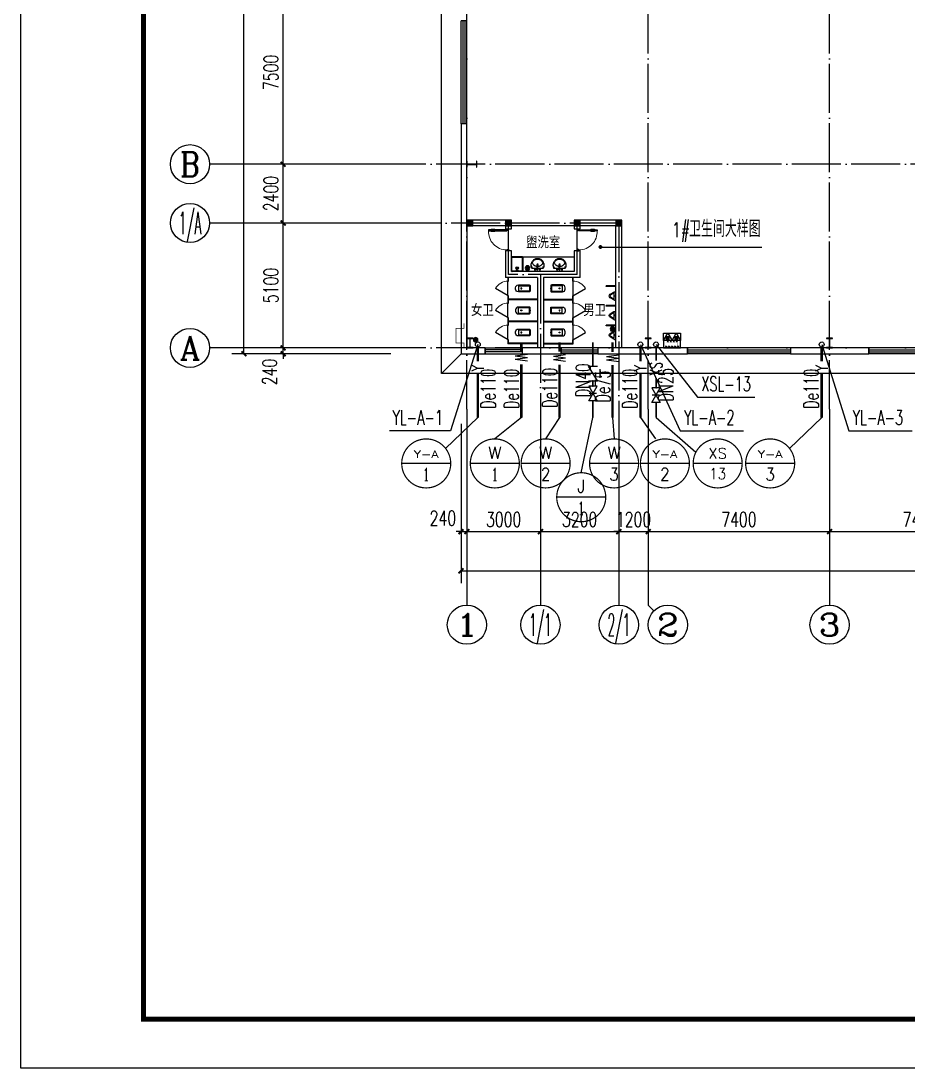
# Model space of a CAD drawing. Extents: x 12811826 to 27008858, y -1172757 to 50528.
# Drawn here: x 13328185 to 13364389, y -319043 to -276293 of the extents above; entities that cross this region are included whole.
import ezdxf
from ezdxf.enums import TextEntityAlignment as Align

# ---------------------------------------------------------------- set-up
doc = ezdxf.new("R2010")
doc.units = 0
doc.header["$LTSCALE"] = 1000
doc.header["$MEASUREMENT"] = 0
doc.linetypes.add('DOTE', pattern=[2.42, 2, -0.2, 0.02, -0.2])
for name, color, linetype in [('AXIS', 3, 'Continuous'), ('AXIS_TEXT', 7, 'Continuous'), ('COLUMN', 2, 'Continuous'), ('DIM_LEAD', 3, 'Continuous'), ('DIM_消防', 3, 'Continuous'), ('DIM_雨水', 3, 'Continuous'), ('DOTE', 8, 'DOTE'), ('EQUIP_地漏', 7, 'Continuous'), ('EQUIP_消防', 7, 'Continuous'), ('LVTRY', 6, 'Continuous'), ('PIPE-污水', 2, 'Continuous'), ('PIPE-消防', 1, 'Continuous'), ('PIPE-给水', 3, 'Continuous'), ('PIPE-雨水', 4, 'Continuous'), ('PUB_HATCH', 8, 'Continuous'), ('PUB_TEXT', 7, 'Continuous'), ('TEXT_污水', 7, 'Continuous'), ('TEXT_消防', 7, 'Continuous'), ('TEXT_给水', 7, 'Continuous'), ('TEXT_雨水', 7, 'Continuous'), ('TK', 4, 'Continuous'), ('TWT_TEXT', 7, 'Continuous'), ('VALVE_消防', 7, 'Continuous'), ('VALVE_给水', 7, 'Continuous'), ('VPIPE-消防', 1, 'Continuous'), ('VPIPE-雨水', 4, 'Continuous'), ('WALL', 9, 'Continuous'), ('WALL-PARAPET', 6, 'Continuous'), ('WINDOW', 4, 'Continuous')]:
    doc.layers.add(name, color=color, linetype=linetype)
doc.styles.add('_TCH_AXIS', font='COMPLEX', dxfattribs={"bigfont": 'GBCBIG'})
doc.styles.add('_TCH_DIM', font='SIMPLEX', dxfattribs={"bigfont": 'GBCBIG'})
doc.styles.add('_TCH_DIM_T3', font='SIMPLEX', dxfattribs={"width": 0.705882, "bigfont": 'GBCBIG'})
doc.styles.add('_TWT_CIRCLE', font='COMPLEX', dxfattribs={"width": 1.1, "height": 3, "bigfont": 'HZTXT'})
doc.styles.add('_TWT_PIPEDN', font='SIMPLEX', dxfattribs={"width": 0.8, "height": 3, "bigfont": 'HZTXT'})
doc.styles.add('_TWT_PIPETEXT', font='COMPLEX', dxfattribs={"width": 0.8, "height": 2.5, "bigfont": 'HZTXT'})
doc.styles.add('_TWT_SERIAL', font='COMPLEX', dxfattribs={"width": 0.8, "height": 3, "bigfont": 'HZTXT'})
doc.styles.add('COMPLEX', font='COMPLEX')
doc.styles.add('YAYA', font='', dxfattribs={"width": 0.8, "height": 1})
doc.styles.get('YAYA').set_extended_font_data('SimSun')
doc.dimstyles.new('_TCH_ARCH&&200', dxfattribs={"dimtxt": 595, "dimasz": 200, "dimexe": 500, "dimexo": 600, "dimgap": 200, "dimtad": 1, "dimdec": 0, "dimzin": 0, "dimdsep": 46, "dimtxsty": '_TCH_DIM_T3', "dimblk": 'ARCHTICK', "dimcen": 0.09, "dimclrt": 7, "dimazin": 2, "dimtfac": 1, "dimtdec": 0, "dimtix": 1, "dimtmove": 2, "dimatfit": 3, "dimfxl": 0, "dimtolj": 1, "dimtzin": 0, "dimarcsym": 0})

# ---------------------------------------------------------------- blocks, each defined once
blk = doc.blocks.new('A$C797E1D2B')
at = {"layer": 'COLUMN'}
h = blk.add_hatch(color=256, dxfattribs=at)
h.paths.add_polyline_path([(125, 400), (250, 400), (250, 388), (130, 388), (130, 200), (125, 200)])
h.paths.add_polyline_path([(0, 400), (125, 400), (125, 200), (120, 200), (120, 388), (0, 388)])
h.paths.add_polyline_path([(0, 12), (120, 12), (120, 200), (125, 200), (125, 0), (0, 0)])
h.paths.add_polyline_path([(125, 200), (130, 200), (130, 12), (250, 12), (250, 0), (125, 0)])
blk.add_lwpolyline([(250, 0), (250, 12), (130, 12), (130, 388), (250, 388), (250, 400), (0, 400), (0, 388), (120, 388), (120, 12), (0, 12), (0, 0)], close=True, dxfattribs=at)
blk = doc.blocks.new('_AXISO')
blk.add_circle((0, 0), 0.5)
at = {"layer": 'AXIS_TEXT', "style": 'COMPLEX', "width": 1.041667}
blk.add_attdef('A', text='', height=0.56, dxfattribs=at).set_placement((-0.25, -0.28), (0.25, -0.28), align=Align.FIT)
blk = doc.blocks.new('消防软管卷盘')
blk.add_lwpolyline([(4963954, 151899), (4963954, 150312), (4964641, 150312), (4964641, 151899)], close=True)
for points, const_width in [([(4964134, 151704), (4964482, 151704)], 1), ([(4964134, 151566), (4964482, 151566)], 1), ([(4964134, 151428), (4964482, 151428)], 1), ([(4964134, 151290), (4964482, 151290)], 1), ([(4964134, 151152), (4964482, 151152)], 1), ([(4964134, 151014), (4964482, 151014)], 0.1), ([(4964134, 150876), (4964482, 150876)], 1), ([(4964134, 150738), (4964482, 150738)], 1), ([(4964150, 150600), (4964499, 150600)], 1), ([(4964150, 150462), (4964499, 150462)], 1)]:
    blk.add_lwpolyline(points, dxfattribs=dict(const_width=const_width))
for centre, start, end in [((4964134, 151636), 90, 270), ((4964134, 151360), 90, 270), ((4964482, 151498), 270, 90), ((4964482, 151222), 270, 90), ((4964134, 151084), 90, 270), ((4964134, 150808), 90, 270), ((4964150, 150532), 90, 270), ((4964482, 150946), 270, 90), ((4964499, 150670), 270, 90)]:
    blk.add_arc(centre, 69, start, end)
blk = doc.blocks.new('$TwtSys$00000546')
h = blk.add_hatch()
h.set_pattern_fill('ANSI31', color=256, scale=200, style=0)
h.set_pattern_definition([(45, (-38543.802, -6670.83), (-17.67767, 17.67767), [])])
h.paths.add_polyline_path([(-65, 174), (65, 174), (65, 44), (-65, 44)])
for points in [[(0, 344), (-198, 0), (198, 0)], [(-65, 174), (65, 174), (65, 44), (-65, 44)]]:
    blk.add_lwpolyline(points, close=True)
blk = doc.blocks.new('92623')
blk.add_lwpolyline([(8910066, 83014), (8909273, 83014), (8909273, 82670), (8910066, 82670)], close=True)
at = {"xscale": -0.5, "yscale": 0.5, "zscale": 0.5, "rotation": 89.99999999998747}
blk.add_blockref('消防软管卷盘', (8985223, 2565334), dxfattribs=at)
at = {"layer": 'EQUIP_消防', "color": 8, "rotation": 180}
for p in [(8909471, 83014), (8909868, 83014)]:
    blk.add_blockref('$TwtSys$00000546', p, dxfattribs=at)
blk = doc.blocks.new('GeYuanFrame_14875563', base_point=(20.09, 4.53))
at = {"layer": 'TK'}
blk.add_lwpolyline([(20.09, 4.53), (20.09, 598.53), (1071.09, 598.53), (1071.09, 4.53)], close=True, dxfattribs=at)
at = {"layer": 'TK', "const_width": 1}
blk.add_lwpolyline([(45.09, 588.53), (1061.09, 588.53), (1061.09, 14.53), (45.09, 14.53)], close=True, dxfattribs=at)
blk = doc.blocks.new('$TCHSYS$WIN2D')
for p, q in [((-0.5, 0.5), (0.5, 0.5)), ((-0.5, 0.5), (-0.5, -0.5)), ((0.5, 0.5), (0.5, -0.5)), ((0.5, 0.167), (-0.5, 0.167)), ((0.5, -0.167), (-0.5, -0.167)), ((-0.5, -0.5), (0.5, -0.5))]:
    blk.add_line(p, q)
blk = doc.blocks.new('_ArchTick')
at = {"color": 0, "linetype": 'ByBlock', "const_width": 0.4}
blk.add_lwpolyline([(-0.5, -0.5), (0.5, 0.5)], dxfattribs=at)
blk = doc.blocks.new('*D131')
at = {"layer": 'AXIS', "color": 0, "lineweight": -2}
for p, q in [((13346145, -292743), (13346145, -299243)), ((13509425, -292743), (13509425, -299243)), ((13346145, -298743), (13509425, -298743))]:
    blk.add_line(p, q, dxfattribs=at)
at = {"layer": 'Defpoints', "color": 0}
for p in [(13346145, -292143), (13509425, -292143), (13509425, -298743)]:
    blk.add_point(p, dxfattribs=at)
at = {"layer": 'AXIS', "color": 0, "lineweight": -2, "xscale": 200, "yscale": 200, "zscale": 200, "rotation": 180}
blk.add_blockref('_ArchTick', (13346145, -298743), dxfattribs=at)
at = {"layer": 'AXIS', "color": 0, "lineweight": -2, "xscale": 200, "yscale": 200, "zscale": 200}
blk.add_blockref('_ArchTick', (13509425, -298743), dxfattribs=at)
at = {"layer": 'AXIS', "color": 7, "insert": (13427785, -298246), "char_height": 595, "attachment_point": 5, "style": '_TCH_DIM_T3'}
blk.add_mtext('\\A1;163280', dxfattribs=at)
blk = doc.blocks.new('*D132')
at = {"layer": 'AXIS', "color": 0, "lineweight": -2}
for p, q in [((13346145, -292743), (13346145, -297643)), ((13346385, -292743), (13346385, -297643)), ((13346145, -297143), (13345945, -297143)), ((13346145, -297143), (13346385, -297143)), ((13346385, -297143), (13346585, -297143))]:
    blk.add_line(p, q, dxfattribs=at)
at = {"layer": 'Defpoints', "color": 0}
for p in [(13346145, -292143), (13346385, -292143), (13346385, -297143)]:
    blk.add_point(p, dxfattribs=at)
at = {"layer": 'AXIS', "color": 0, "lineweight": -2, "xscale": 200, "yscale": 200, "zscale": 200}
blk.add_blockref('_ArchTick', (13346145, -297143), dxfattribs=at)
at = {"layer": 'AXIS', "color": 0, "lineweight": -2, "xscale": 200, "yscale": 200, "zscale": 200, "rotation": 180}
blk.add_blockref('_ArchTick', (13346385, -297143), dxfattribs=at)
at = {"layer": 'AXIS', "color": 7, "insert": (13345405, -296593), "char_height": 595, "attachment_point": 5, "style": '_TCH_DIM_T3'}
blk.add_mtext('\\A1;240', dxfattribs=at)
blk = doc.blocks.new('*D133')
at = {"layer": 'AXIS', "color": 0, "lineweight": -2}
for p, q in [((13346385, -292743), (13346385, -297643)), ((13349385, -292743), (13349385, -297643)), ((13346385, -297143), (13349385, -297143))]:
    blk.add_line(p, q, dxfattribs=at)
at = {"layer": 'Defpoints', "color": 0}
for p in [(13346385, -292143), (13349385, -292143), (13349385, -297143)]:
    blk.add_point(p, dxfattribs=at)
at = {"layer": 'AXIS', "color": 0, "lineweight": -2, "xscale": 200, "yscale": 200, "zscale": 200, "rotation": 180}
blk.add_blockref('_ArchTick', (13346385, -297143), dxfattribs=at)
at = {"layer": 'AXIS', "color": 0, "lineweight": -2, "xscale": 200, "yscale": 200, "zscale": 200}
blk.add_blockref('_ArchTick', (13349385, -297143), dxfattribs=at)
at = {"layer": 'AXIS', "color": 7, "insert": (13347885, -296646), "char_height": 595, "attachment_point": 5, "style": '_TCH_DIM_T3'}
blk.add_mtext('\\A1;3000', dxfattribs=at)
blk = doc.blocks.new('*D134')
at = {"layer": 'AXIS', "color": 0, "lineweight": -2}
for p, q in [((13349385, -292743), (13349385, -297643)), ((13352585, -292743), (13352585, -297643)), ((13349385, -297143), (13352585, -297143))]:
    blk.add_line(p, q, dxfattribs=at)
at = {"layer": 'Defpoints', "color": 0}
for p in [(13349385, -292143), (13352585, -292143), (13352585, -297143)]:
    blk.add_point(p, dxfattribs=at)
at = {"layer": 'AXIS', "color": 0, "lineweight": -2, "xscale": 200, "yscale": 200, "zscale": 200, "rotation": 180}
blk.add_blockref('_ArchTick', (13349385, -297143), dxfattribs=at)
at = {"layer": 'AXIS', "color": 0, "lineweight": -2, "xscale": 200, "yscale": 200, "zscale": 200}
blk.add_blockref('_ArchTick', (13352585, -297143), dxfattribs=at)
at = {"layer": 'AXIS', "color": 7, "insert": (13350985, -296646), "char_height": 595, "attachment_point": 5, "style": '_TCH_DIM_T3'}
blk.add_mtext('\\A1;3200', dxfattribs=at)
blk = doc.blocks.new('*D135')
at = {"layer": 'AXIS', "color": 0, "lineweight": -2}
for p, q in [((13352585, -292743), (13352585, -297643)), ((13353785, -292743), (13353785, -297643)), ((13352585, -297143), (13352385, -297143)), ((13352585, -297143), (13353785, -297143)), ((13353785, -297143), (13353985, -297143))]:
    blk.add_line(p, q, dxfattribs=at)
at = {"layer": 'Defpoints', "color": 0}
for p in [(13352585, -292143), (13353785, -292143), (13353785, -297143)]:
    blk.add_point(p, dxfattribs=at)
at = {"layer": 'AXIS', "color": 0, "lineweight": -2, "xscale": 200, "yscale": 200, "zscale": 200}
blk.add_blockref('_ArchTick', (13352585, -297143), dxfattribs=at)
at = {"layer": 'AXIS', "color": 0, "lineweight": -2, "xscale": 200, "yscale": 200, "zscale": 200, "rotation": 180}
blk.add_blockref('_ArchTick', (13353785, -297143), dxfattribs=at)
at = {"layer": 'AXIS', "color": 7, "insert": (13353185, -296646), "char_height": 595, "attachment_point": 5, "style": '_TCH_DIM_T3'}
blk.add_mtext('\\A1;1200', dxfattribs=at)
blk = doc.blocks.new('*D136')
at = {"layer": 'AXIS', "color": 0, "lineweight": -2}
for p, q in [((13353785, -292743), (13353785, -297643)), ((13361185, -292743), (13361185, -297643)), ((13353785, -297143), (13361185, -297143))]:
    blk.add_line(p, q, dxfattribs=at)
at = {"layer": 'Defpoints', "color": 0}
for p in [(13353785, -292143), (13361185, -292143), (13361185, -297143)]:
    blk.add_point(p, dxfattribs=at)
at = {"layer": 'AXIS', "color": 0, "lineweight": -2, "xscale": 200, "yscale": 200, "zscale": 200, "rotation": 180}
blk.add_blockref('_ArchTick', (13353785, -297143), dxfattribs=at)
at = {"layer": 'AXIS', "color": 0, "lineweight": -2, "xscale": 200, "yscale": 200, "zscale": 200}
blk.add_blockref('_ArchTick', (13361185, -297143), dxfattribs=at)
at = {"layer": 'AXIS', "color": 7, "insert": (13357485, -296646), "char_height": 595, "attachment_point": 5, "style": '_TCH_DIM_T3'}
blk.add_mtext('\\A1;7400', dxfattribs=at)
blk = doc.blocks.new('*D137')
at = {"layer": 'AXIS', "color": 0, "lineweight": -2}
for p, q in [((13361185, -292743), (13361185, -297643)), ((13368585, -292743), (13368585, -297643)), ((13361185, -297143), (13368585, -297143))]:
    blk.add_line(p, q, dxfattribs=at)
at = {"layer": 'Defpoints', "color": 0}
for p in [(13361185, -292143), (13368585, -292143), (13368585, -297143)]:
    blk.add_point(p, dxfattribs=at)
at = {"layer": 'AXIS', "color": 0, "lineweight": -2, "xscale": 200, "yscale": 200, "zscale": 200, "rotation": 180}
blk.add_blockref('_ArchTick', (13361185, -297143), dxfattribs=at)
at = {"layer": 'AXIS', "color": 0, "lineweight": -2, "xscale": 200, "yscale": 200, "zscale": 200}
blk.add_blockref('_ArchTick', (13368585, -297143), dxfattribs=at)
at = {"layer": 'AXIS', "color": 7, "insert": (13364885, -296646), "char_height": 595, "attachment_point": 5, "style": '_TCH_DIM_T3'}
blk.add_mtext('\\A1;7400', dxfattribs=at)
blk = doc.blocks.new('*D160')
at = {"layer": 'AXIS', "color": 0, "lineweight": -2}
for p, q in [((13343285, -229403), (13336785, -229403)), ((13337285, -289883), (13337285, -229403)), ((13343285, -289883), (13336785, -289883))]:
    blk.add_line(p, q, dxfattribs=at)
at = {"layer": 'Defpoints', "color": 0}
for p in [(13337285, -229403), (13343885, -229403), (13343885, -289883)]:
    blk.add_point(p, dxfattribs=at)
at = {"layer": 'AXIS', "color": 0, "lineweight": -2, "xscale": 200, "yscale": 200, "zscale": 200}
for p, rotation in [((13337285, -229403), 90), ((13337285, -289883), 270)]:
    blk.add_blockref('_ArchTick', p, dxfattribs=dict(at, rotation=rotation))
at = {"layer": 'AXIS', "color": 7, "insert": (13336787, -259643), "char_height": 595, "attachment_point": 5, "rotation": 90, "style": '_TCH_DIM_T3'}
blk.add_mtext('\\A1;60480', dxfattribs=at)
blk = doc.blocks.new('*D161')
at = {"layer": 'AXIS', "color": 0, "lineweight": -2}
for p, q in [((13343285, -289643), (13338385, -289643)), ((13338885, -289643), (13338885, -289443)), ((13338885, -289883), (13338885, -289643)), ((13343285, -289883), (13338385, -289883)), ((13338885, -289883), (13338885, -290083))]:
    blk.add_line(p, q, dxfattribs=at)
at = {"layer": 'Defpoints', "color": 0}
for p in [(13338885, -289643), (13343885, -289643), (13343885, -289883)]:
    blk.add_point(p, dxfattribs=at)
at = {"layer": 'AXIS', "color": 0, "lineweight": -2, "xscale": 200, "yscale": 200, "zscale": 200}
for p, rotation in [((13338885, -289643), 270), ((13338885, -289883), 90)]:
    blk.add_blockref('_ArchTick', p, dxfattribs=dict(at, rotation=rotation))
at = {"layer": 'AXIS', "color": 7, "insert": (13338335, -290623), "char_height": 595, "attachment_point": 5, "rotation": 90, "style": '_TCH_DIM_T3'}
blk.add_mtext('\\A1;240', dxfattribs=at)
blk = doc.blocks.new('*D162')
at = {"layer": 'AXIS', "color": 0, "lineweight": -2}
for p, q in [((13343285, -284543), (13338385, -284543)), ((13338885, -289643), (13338885, -284543)), ((13343285, -289643), (13338385, -289643))]:
    blk.add_line(p, q, dxfattribs=at)
at = {"layer": 'Defpoints', "color": 0}
for p in [(13338885, -284543), (13343885, -284543), (13343885, -289643)]:
    blk.add_point(p, dxfattribs=at)
at = {"layer": 'AXIS', "color": 0, "lineweight": -2, "xscale": 200, "yscale": 200, "zscale": 200}
for p, rotation in [((13338885, -284543), 90), ((13338885, -289643), 270)]:
    blk.add_blockref('_ArchTick', p, dxfattribs=dict(at, rotation=rotation))
at = {"layer": 'AXIS', "color": 7, "insert": (13338387, -287093), "char_height": 595, "attachment_point": 5, "rotation": 90, "style": '_TCH_DIM_T3'}
blk.add_mtext('\\A1;5100', dxfattribs=at)
blk = doc.blocks.new('*D163')
at = {"layer": 'AXIS', "color": 0, "lineweight": -2}
for p, q in [((13343285, -282143), (13338385, -282143)), ((13338885, -284543), (13338885, -282143)), ((13343285, -284543), (13338385, -284543))]:
    blk.add_line(p, q, dxfattribs=at)
at = {"layer": 'Defpoints', "color": 0}
for p in [(13338885, -282143), (13343885, -282143), (13343885, -284543)]:
    blk.add_point(p, dxfattribs=at)
at = {"layer": 'AXIS', "color": 0, "lineweight": -2, "xscale": 200, "yscale": 200, "zscale": 200}
for p, rotation in [((13338885, -282143), 90), ((13338885, -284543), 270)]:
    blk.add_blockref('_ArchTick', p, dxfattribs=dict(at, rotation=rotation))
at = {"layer": 'AXIS', "color": 7, "insert": (13338387, -283343), "char_height": 595, "attachment_point": 5, "rotation": 90, "style": '_TCH_DIM_T3'}
blk.add_mtext('\\A1;2400', dxfattribs=at)
blk = doc.blocks.new('*D164')
at = {"layer": 'AXIS', "color": 0, "lineweight": -2}
for p, q in [((13343285, -274643), (13338385, -274643)), ((13338885, -282143), (13338885, -274643)), ((13343285, -282143), (13338385, -282143))]:
    blk.add_line(p, q, dxfattribs=at)
at = {"layer": 'Defpoints', "color": 0}
for p in [(13338885, -274643), (13343885, -274643), (13343885, -282143)]:
    blk.add_point(p, dxfattribs=at)
at = {"layer": 'AXIS', "color": 0, "lineweight": -2, "xscale": 200, "yscale": 200, "zscale": 200}
for p, rotation in [((13338885, -274643), 90), ((13338885, -282143), 270)]:
    blk.add_blockref('_ArchTick', p, dxfattribs=dict(at, rotation=rotation))
at = {"layer": 'AXIS', "color": 7, "insert": (13338387, -278393), "char_height": 595, "attachment_point": 5, "rotation": 90, "style": '_TCH_DIM_T3'}
blk.add_mtext('\\A1;7500', dxfattribs=at)
blk = doc.blocks.new('$lvtry$00000007')
for p, q in [((-170, 0, 0), (170, 0, 0)), ((-170, -61, 0), (-170, 0, 0)), ((-162, -88, 0), (-69, -231, 0)), ((-124, -91, 0), (-43, -216, 0)), ((-116, -76, 0), (116, -76, 0)), ((43, -216, 0), (124, -91, 0)), ((69, -231, 0), (162, -88, 0)), ((170, -61, 0), (170, 0, 0))]:
    blk.add_line(p, q)
blk.add_circle((0, -38, 0), 17.7)
for centre, radius, start, end in [((-120, -61, 0), 50, 180, 213.0863), ((-116, -86, 0), 10, 90, 213.0863), ((0, -191, 0), 80, 210, 330), ((0, -191, 0), 50, 210, 330), ((116, -86, 0), 10, 326.9137, 90), ((120, -61, 0), 50, 326.9137, 0)]:
    blk.add_arc(centre, radius, start, end)
blk = doc.blocks.new('$DorLib2D$00000009')
at = {"lineweight": 13}
for p, q in [((0.378, 0.782), (0.378, 0.624)), ((0.489, 0.782), (0.489, 0.624))]:
    blk.add_line(p, q, dxfattribs=at)
for p, q in [((0.413, 0.782), (0.378, 0.782)), ((0.413, 0.624), (0.378, 0.624)), ((0.413, 0.905), (0.413, 0.081)), ((0.454, 0.905), (0.413, 0.905)), ((0.454, 0.081), (0.454, 0.905)), ((0.489, 0.782), (0.454, 0.782)), ((0.489, 0.624), (0.454, 0.624)), ((-0.494, 0.081), (-0.453, 0.081)), ((-0.494, -0.002), (-0.494, 0.081)), ((-0.453, 0.081), (-0.453, 0.039)), ((-0.453, 0.039), (-0.412, 0.039)), ((-0.412, 0.039), (-0.412, -0.002)), ((0.413, 0.081), (0.454, 0.081)), ((0.454, 0.039), (0.413, 0.039)), ((0.413, 0.039), (0.413, -0.002)), ((0.495, 0.081), (0.454, 0.081)), ((0.454, 0.081), (0.454, 0.039)), ((0.495, -0.002), (0.495, 0.081)), ((-0.494, -0.002), (-0.494, -0.002)), ((-0.412, -0.002), (-0.494, -0.002)), ((0.413, -0.002), (0.495, -0.002)), ((0.495, -0.002), (0.495, -0.002))]:
    blk.add_line(p, q)
blk.add_arc((0.372, 0.082), 0.825, 87.134, 180.0717, dxfattribs=at)
blk = doc.blocks.new('$TCHSYS$APDOOR2D')
blk.add_line((0.5, 0), (0, 0.866))
at = {"lineweight": 13}
blk.add_arc((0.5, 0), 1, 120, 180, dxfattribs=at)
blk = doc.blocks.new('_FZH')
blk.add_lwpolyline([(-0.5, -0.5), (0.5, -0.5), (0.5, 0.5), (-0.5, 0.5)], close=True)
at = {"layer": 'PUB_HATCH'}
blk.add_solid([(-0.5, -0.5), (0.5, -0.5), (-0.5, 0.5), (0.5, 0.5)], dxfattribs=at)
blk = doc.blocks.new('$lvtry$00000200')
at = {"color": 0}
for p, q in [((-110, -40, 0), (-110, -470, 0)), ((100, -30, 0), (-100, -30, 0)), ((110, -470, 0), (110, -40, 0))]:
    blk.add_line(p, q, dxfattribs=at)
at = {"color": 0, "elevation": 0}
blk.add_lwpolyline([(100, 0), (-100, 0, 0.414214), (-140, -40), (-140, -480, 0.414214), (-30, -590), (30, -590, 0.414214), (140, -480), (140, -40, 0.414214)], format="xyb", close=True, dxfattribs=at)
blk.add_lwpolyline([(140, -470), (-140, -470)], dxfattribs=at)
at = {"color": 0}
blk.add_circle((0, -359, 0), 20, dxfattribs=at)
for centre, start, end in [((-100, -40, 0), 90, 180), ((100, -40, 0), 0, 90)]:
    blk.add_arc(centre, 10, start, end, dxfattribs=at)
for p in [(0, 0), (0, -359, 0)]:
    blk.add_point(p, dxfattribs=at)
blk = doc.blocks.new('$VALVE$00000296')
for points in [[(-125, 72), (-125, -72), (125, 72), (125, -72), (-125, 72)], [(0, 60), (0, -64)]]:
    blk.add_lwpolyline(points)
for p in [(-125, 0), (125, 0)]:
    blk.add_point(p)
blk = doc.blocks.new('$TwtSys$00000141')
for p, q in [((-94, 8), (-10, 92)), ((-94, 8), (-10, 92)), ((-87, -35), (35, 87)), ((-87, -35), (35, 87)), ((-66, -66), (66, 66)), ((-66, -66), (66, 66)), ((-32, -87), (88, 33)), ((-32, -87), (88, 33)), ((11, -92), (92, -11)), ((11, -92), (92, -11))]:
    blk.add_line(p, q)
blk.add_circle((0, 0), 94)
blk.add_circle((0, 0), 94)
blk = doc.blocks.new('$VALVE$00000315')
blk.add_line((-75, 125), (75, 125))
blk.add_lwpolyline([(-125, -75), (-125, 75), (125, -75), (125, 75)])
for p in [(-125, 0), (125, 0)]:
    blk.add_point(p)
blk.add_solid([(0, 125), (0, 150), (75, 125)])
blk = doc.blocks.new('$lvtry$00000037')
for p, q in [((-305, -430, 0), (-305, -30, 0)), ((-285, -420, 0), (-285, -40, 0)), ((-275, 0, 0), (275, 0, 0)), ((-265, -20, 0), (265, -20, 0)), ((285, -180, 0), (245, -198, 0)), ((245, -198, 0), (245, -263, 0)), ((245, -263, 0), (285, -280, 0)), ((285, -40, 0), (285, -420, 0)), ((305, -30, 0), (305, -430, 0)), ((275, -460, 0), (-275, -460, 0)), ((265, -440, 0), (-265, -440, 0))]:
    blk.add_line(p, q)
for radius in [50, 32.5]:
    blk.add_circle((165, -230, 0), radius)
for centre, radius, start, end in [((-275, -30, 0), 30, 90, 180), ((-265, -40, 0), 20, 90, 180), ((-265, -420, 0), 20, 180, 270), ((265, -40, 0), 20, 0, 90), ((265, -420, 0), 20, 270, 0), ((275, -30, 0), 30, 0, 90), ((-275, -430, 0), 30, 180, 270), ((275, -430, 0), 30, 270, 0)]:
    blk.add_arc(centre, radius, start, end)
blk = doc.blocks.new('$lvtry$00000192')
for p, q in [((-249, -114, 0), (-277, -200, 0)), ((-257, -192, 0), (-247, -166, 0)), ((-30, -114, 0), (-249, -114, 0)), ((-237, -138, 0), (-247, -166, 0)), ((-235, -138, 0), (-27, -138, 0)), ((-144, -84, 0), (-75, -83, 0)), ((-109, -118, 0), (-110, -49, 0)), ((-43, -272, 0), (43, -271, 0)), ((-24, -72, 0), (-30, -109, 0)), ((-30, -109, 0), (-17, -212, 0)), ((-24, -72, 0), (0, -73, 0)), ((-24, -72, 0), (-17, -212, 0)), ((-23, -91, 0), (0, -91, 0)), ((-18, -202, 0), (-1, -202, 0)), ((-17, -212, 0), (-1, -212, 0)), ((15, -203, 0), (-1, -202, 0)), ((14, -212, 0), (-1, -212, 0)), ((24, -73, 0), (0, -73, 0)), ((23, -92, 0), (0, -91, 0)), ((1, -314, 0), (0, -229, 0)), ((24, -73, 0), (14, -212, 0)), ((30, -110, 0), (14, -212, 0)), ((24, -73, 0), (30, -110, 0)), ((26, -138, 0), (243, -138, 0)), ((256, -114, 0), (29, -114, 0)), ((75, -83, 0), (144, -82, 0)), ((110, -117, 0), (109, -48, 0)), ((243, -138, 0), (263, -192, 0)), ((243, -138, 0), (272, -216, 0)), ((283, -200, 0), (256, -114, 0))]:
    blk.add_line(p, q)
for points in [[(-277, -200, 0.044851), (-282, -257, 0.06689), (-277, -296, 0.023023), (-257, -356, 0.044853), (-243, -386, 0.043799), (-215, -425, 0.044001), (-180, -459, 0.042834), (-139, -487, 0.043018), (-95, -507, 0.042273), (-47, -520, 0.042347), (2, -524, 0.04234), (52, -520, 0.042268), (100, -508, 0.043003), (144, -488, 0.042821), (185, -460, 0.043985), (220, -426, 0.043782), (249, -387, 0.044843), (273, -338, 0.059205), (283, -297, 0.030672), (287, -241, 0.04375), (283, -201, 0.001982), (283, -201, 0.000717), (283, -200)], [(-21, -200, 0.021783), (-40, -200, 0.043137), (-49, -201, 0.041783), (-92, -214, 0.044848), (-129, -233, 0.04131), (-155, -252, 0.026055), (-194, -290, 0.052783), (-228, -336, 0.159914), (-231, -349, 0.063485), (-229, -357, 0.0374), (-221, -373, 0.051256), (-198, -406, 0.043963), (-164, -440, 0.042872), (-127, -465, 0.042994), (-86, -483, 0.042296), (-43, -495, 0.042347), (2, -499, 0.042341), (47, -495, 0.042292), (91, -484, 0.04298), (132, -466, 0.042859), (169, -440, 0.043948), (202, -409, 0.046877), (227, -374, 0.041749), (235, -357, 0.059652), (238, -346, 0.177603), (234, -327, 0.063235), (189, -275, 0.024325), (146, -239, 0.043369), (120, -223, 0.042415), (76, -205, 0.050318), (38, -197, 0.034463), (33, -197, 0.015757), (19, -198, 0.015757)]]:
    blk.add_lwpolyline(points, format="xyb")
at = {"elevation": 0}
blk.add_lwpolyline([(-257, -192), (-264, -237), (-264, -241)], dxfattribs=at)
for centre, radius in [((-109, -83, 0), 23.8), ((-109, -83, 0), 14.2), ((0, -271, 0), 28.5), ((0, -271, 0), 19), ((110, -83, 0), 23.8), ((110, -83, 0), 14.2)]:
    blk.add_circle(centre, radius)
for centre, start, end in [((-1, -61, 0), 79.8328, 278.7823), ((1, -61, 0), 259.8328, 98.7823)]:
    blk.add_arc(centre, 6.83, start, end)
blk.add_point((0, -91, 0))

msp = doc.modelspace()

# ---------------------------------------------------------------- linework, layer by layer
at = {"color": 8, "ltscale": 0.5}
msp.add_line((13346144.8, -289883.1), (13345344.8, -290683.1), dxfattribs=at)
msp.add_lwpolyline([(13368584.8, -290683.1), (13345344.8, -290683.1), (13345344.8, -274643.1)], dxfattribs=at)
at = {"color": 8, "const_width": 30}
msp.add_lwpolyline([(13346264.8, -289643.1), (13346264.8, -289443.1), (13345944.8, -289443.1), (13345944.8, -288843.1), (13346264.8, -288843.1), (13346264.8, -288643.1)], dxfattribs=at)
at = {"layer": 'AXIS'}
for p, q in [((13343884.8, -282143.1), (13335884.8, -282143.1)), ((13343884.8, -284543.1), (13335884.8, -284543.1)), ((13343884.8, -289643.1), (13335884.8, -289643.1)), ((13346384.8, -292143.1), (13346384.8, -300143.1)), ((13349384.8, -292143.1), (13349384.8, -300143.1)), ((13352584.8, -292143.1), (13352584.8, -300143.1)), ((13353784.8, -292143.1), (13353784.8, -300143.1)), ((13361184.8, -292143.1), (13361184.8, -300143.1)), ((13354019.2, -300377.4), (13353784.8, -300143.1))]:
    msp.add_line(p, q, dxfattribs=at)
at = {"layer": 'DIM_LEAD'}
for p, q in [((13351834.8, -285522.3), (13352604.8, -285522.3)), ((13352604.8, -285522.3), (13358416.4, -285522.3))]:
    msp.add_line(p, q, dxfattribs=at)
at = {"layer": 'DIM_LEAD', "const_width": 80}
msp.add_lwpolyline([(13351794.8, -285522.3, 1), (13351874.8, -285522.3, 1)], format="xyb", close=True, dxfattribs=at)
at = {"layer": 'DIM_消防'}
for p, q in [((13354104.4, -289499), (13355792.4, -291653.9, 3000)), ((13355792.4, -291653.9, 3000), (13358137.8, -291653.9, 3000)), ((13346829.4, -292484.2), (13345513.7, -293743.4)), ((13348606.2, -292484.2, -400), (13347524.1, -293357.8)), ((13350163.5, -292484.2, -400), (13349597.9, -293357.8)), ((13351050.4, -294737.4), (13351529.2, -292484.2)), ((13352329.6, -292484.2), (13352390.8, -293357.8)), ((13353465.3, -292484.2), (13354083.7, -293357.8)), ((13354104.4, -292484.2), (13355729, -293901.7)), ((13360865.3, -292484.2), (13359549.6, -293743.4)), ((13345724.6, -294357.8), (13343724.6, -294357.8)), ((13348524.1, -294357.8), (13346524.1, -294357.8)), ((13350597.9, -294357.8), (13348597.9, -294357.8)), ((13353390.8, -294357.8), (13351390.8, -294357.8)), ((13355465.7, -294357.8), (13353465.7, -294357.8)), ((13357619, -294357.8), (13355619, -294357.8)), ((13359760.6, -294357.8), (13357760.6, -294357.8)), ((13352050.4, -295737.4), (13350050.4, -295737.4))]:
    msp.add_line(p, q, dxfattribs=at)
at = {"layer": 'DIM_消防', "const_width": 50}
for points in [[(13345724.6, -294357.8, 1), (13343724.6, -294357.8, 1)], [(13348524.1, -294357.8, 1), (13346524.1, -294357.8, 1)], [(13350597.9, -294357.8, 1), (13348597.9, -294357.8, 1)], [(13353390.8, -294357.8, 1), (13351390.8, -294357.8, 1)], [(13355465.7, -294357.8, 1), (13353465.7, -294357.8, 1)], [(13357619, -294357.8, 1), (13355619, -294357.8, 1)], [(13359760.6, -294357.8, 1), (13357760.6, -294357.8, 1)], [(13352050.4, -295737.4, 1), (13350050.4, -295737.4, 1)]]:
    msp.add_lwpolyline(points, format="xyb", close=True, dxfattribs=at)
at = {"layer": 'DIM_雨水'}
for p, q in [((13346829.4, -289499), (13345719.3, -293021.2)), ((13353465.3, -289499), (13355094.6, -293021.2)), ((13360865.3, -289499, 3000), (13361975.4, -293021.2, 3000)), ((13345719.3, -293021.2), (13343231.1, -293021.2)), ((13355094.6, -293021.2), (13357672.6, -293021.2)), ((13361975.4, -293021.2, 3000), (13364553.5, -293021.2, 3000))]:
    msp.add_line(p, q, dxfattribs=at)
at = {"layer": 'DOTE'}
for p, q in [((13346384.8, -292143.1), (13346384.8, -227143.1)), ((13353784.8, -292143.1), (13353784.8, -227143.1)), ((13361184.8, -292143.1), (13361184.8, -227143.1)), ((13511684.8, -282143.1), (13343884.8, -282143.1)), ((13352584.8, -284543.1), (13343884.8, -284543.1)), ((13348084.8, -286643.1), (13348084.8, -284543.1)), ((13350884.8, -286643.1), (13350884.8, -284543.1)), ((13352584.8, -284543.1), (13352584.8, -292143.1)), ((13350884.8, -286643.1), (13348084.8, -286643.1)), ((13349384.8, -286643.1), (13349384.8, -292143.1)), ((13511684.8, -289643.1), (13343884.8, -289643.1))]:
    msp.add_line(p, q, dxfattribs=at)
at = {"layer": 'LVTRY'}
for p, q in [((13348664.8, -285923.1), (13350784.8, -285923.1)), ((13348664.8, -286523.1), (13348664.8, -285923.1)), ((13348052.3, -286763.1), (13348052.3, -286913.1)), ((13348077.3, -286763.1), (13348052.3, -286763.1)), ((13348077.3, -286913.1), (13348077.3, -286763.1)), ((13350692.3, -286763.1), (13350692.3, -286913.1)), ((13350717.3, -286763.1), (13350692.3, -286763.1)), ((13350717.3, -286913.1), (13350717.3, -286763.1)), ((13348052.3, -286913.1), (13348077.3, -286913.1)), ((13348052.3, -287513.1, 400), (13348052.3, -286913.1, 400)), ((13350692.3, -286913.1), (13350717.3, -286913.1)), ((13350717.3, -287513.1, 400), (13350717.3, -286913.1, 400)), ((13352464.8, -287110.6), (13352064.8, -287110.6)), ((13352064.8, -287135.6), (13352064.8, -287110.6)), ((13352464.8, -287135.6), (13352064.8, -287135.6)), ((13352464.8, -287135.6), (13352464.8, -287110.6)), ((13348077.3, -287513.1), (13348052.3, -287513.1)), ((13348052.3, -287513.1), (13348052.3, -287663.1)), ((13348052.3, -287663.1), (13348052.3, -287813.1)), ((13348077.3, -287650.6), (13348077.3, -287513.1)), ((13349264.8, -287650.6), (13348077.3, -287650.6)), ((13349264.8, -287675.6), (13348077.3, -287675.6)), ((13348077.3, -287813.1), (13348077.3, -287675.6)), ((13349264.8, -287675.6), (13349264.8, -287650.6)), ((13349504.8, -287650.6), (13350692.3, -287650.6)), ((13349504.8, -287675.6), (13350692.3, -287675.6)), ((13350717.3, -287513.1), (13350692.3, -287513.1)), ((13350692.3, -287513.1), (13350692.3, -287650.6)), ((13350692.3, -287675.6), (13350692.3, -287813.1)), ((13350717.3, -287663.1), (13350717.3, -287513.1)), ((13350717.3, -287813.1), (13350717.3, -287663.1)), ((13348052.3, -287813.1), (13348077.3, -287813.1)), ((13348052.3, -288413.1, 400), (13348052.3, -287813.1, 400)), ((13350692.3, -287813.1), (13350717.3, -287813.1)), ((13350717.3, -288413.1, 400), (13350717.3, -287813.1, 400)), ((13352464.8, -287910.6), (13352064.8, -287910.6)), ((13352064.8, -287935.6), (13352064.8, -287910.6)), ((13352464.8, -287935.6), (13352064.8, -287935.6)), ((13352464.8, -287935.6), (13352464.8, -287910.6)), ((13348077.3, -288413.1), (13348052.3, -288413.1)), ((13348052.3, -288413.1), (13348052.3, -288563)), ((13348077.3, -288550.5), (13348077.3, -288413.1)), ((13349264.8, -288550.5), (13348077.3, -288550.5)), ((13349264.8, -288575.5), (13349264.8, -288550.5)), ((13349504.8, -288550.5), (13350692.3, -288550.5)), ((13350717.3, -288413.1), (13350692.3, -288413.1)), ((13350692.3, -288413.1), (13350692.3, -288550.5)), ((13350717.3, -288563), (13350717.3, -288413.1)), ((13348052.3, -288563), (13348052.3, -288713)), ((13348052.3, -288713), (13348077.3, -288713)), ((13348052.3, -289313, 400), (13348052.3, -288713, 400)), ((13349264.8, -288575.5), (13348077.3, -288575.5)), ((13348077.3, -288713), (13348077.3, -288575.5)), ((13349504.8, -288575.5), (13350692.3, -288575.5)), ((13350692.3, -288575.5), (13350692.3, -288713)), ((13350692.3, -288713), (13350717.3, -288713)), ((13350717.3, -288713), (13350717.3, -288563)), ((13350717.3, -289313, 400), (13350717.3, -288713, 400)), ((13352464.8, -288710.6), (13352064.8, -288710.6)), ((13352064.8, -288735.6), (13352064.8, -288710.6)), ((13352464.8, -288735.6), (13352064.8, -288735.6)), ((13352464.8, -288735.6), (13352464.8, -288710.6)), ((13348077.3, -289313), (13348052.3, -289313)), ((13348052.3, -289313), (13348052.3, -289475.5)), ((13348077.3, -289450.5), (13348077.3, -289313)), ((13350717.3, -289313), (13350692.3, -289313)), ((13350692.3, -289313), (13350692.3, -289450.5)), ((13350717.3, -289475.5), (13350717.3, -289313)), ((13349264.8, -289475.5), (13348052.3, -289475.5)), ((13349264.8, -289450.5), (13348077.3, -289450.5)), ((13349264.8, -289475.5), (13349264.8, -289450.5)), ((13349504.8, -289450.5), (13350692.3, -289450.5)), ((13349504.8, -289475.5), (13350717.3, -289475.5))]:
    msp.add_line(p, q, dxfattribs=at)
at = {"layer": 'PIPE-污水', "linetype": 'Continuous', "const_width": 100}
for points in [[(13348606.2, -289413.6), (13348606.2, -289781.5)], [(13350163.5, -289413.6), (13350163.5, -289793.1)], [(13352329.6, -289413.6), (13352329.6, -289804.7)], [(13348606.2, -290316.8), (13348606.2, -292484.2)], [(13350163.5, -290328.4), (13350163.5, -292484.2)], [(13352329.6, -290340), (13352329.6, -292484.2)]]:
    msp.add_lwpolyline(points, dxfattribs=at)
at = {"layer": 'PIPE-消防', "linetype": 'Continuous', "const_width": 70}
for points in [[(13354104.4, -289599), (13354104.4, -290158)], [(13354104.4, -290876.1), (13354104.4, -291270.9)], [(13354104.4, -291870.9), (13354104.4, -292484.2)]]:
    msp.add_lwpolyline(points, dxfattribs=at)
at = {"layer": 'PIPE-给水', "linetype": 'Continuous', "const_width": 70}
for points in [[(13351529.2, -290383.1), (13351529.2, -289413.6)], [(13351529.2, -291203.4), (13351529.2, -290983.1)], [(13351529.2, -292484.2), (13351529.2, -291803.4)]]:
    msp.add_lwpolyline(points, dxfattribs=at)
at = {"layer": 'PIPE-雨水', "linetype": 'Continuous', "const_width": 100}
for points in [[(13346829.4, -289599), (13346829.4, -290196.5)], [(13353465.3, -289599), (13353465.3, -290196.5)], [(13360865.3, -289599), (13360865.3, -290196.5)], [(13346829.4, -290686), (13346829.4, -292484.2)], [(13353465.3, -290686), (13353465.3, -292484.2)], [(13360865.3, -290686), (13360865.3, -292484.2)]]:
    msp.add_lwpolyline(points, dxfattribs=at)
at = {"layer": 'VPIPE-消防', "linetype": 'Continuous'}
msp.add_circle((13354104.4, -289499), 100, dxfattribs=at)
at = {"layer": 'VPIPE-雨水', "linetype": 'Continuous'}
for centre in [(13346829.4, -289499), (13353465.3, -289499), (13360865.3, -289499)]:
    msp.add_circle(centre, 100, dxfattribs=at)
at = {"layer": 'WALL'}
for p, q in [((13347964.8, -284423.1), (13346624.8, -284423.1)), ((13347964.8, -284663.1), (13346624.8, -284663.1)), ((13347964.8, -284663.1), (13347964.8, -284783.1)), ((13348204.8, -284783.1), (13348204.8, -284663.1)), ((13350764.8, -284663.1), (13350764.8, -284783.1)), ((13352464.8, -284423.1), (13351004.8, -284423.1)), ((13351004.8, -284783.1), (13351004.8, -284663.1)), ((13352464.8, -284663.1), (13351004.8, -284663.1)), ((13352464.8, -289643.1), (13352464.8, -284663.1)), ((13352704.8, -289643.1), (13352704.8, -284663.1)), ((13347964.8, -284783.1), (13348204.8, -284783.1)), ((13350764.8, -284783.1), (13351004.8, -284783.1)), ((13348204.8, -285683.1), (13347964.8, -285683.1)), ((13347964.8, -285683.1), (13347964.8, -286763.1)), ((13348204.8, -286523.1), (13348204.8, -285683.1)), ((13351004.8, -285683.1), (13350764.8, -285683.1)), ((13350764.8, -285683.1), (13350764.8, -286523.1)), ((13351004.8, -286763.1), (13351004.8, -285683.1)), ((13349264.8, -286763.1), (13347964.8, -286763.1)), ((13349504.8, -286523.1), (13348204.8, -286523.1)), ((13349264.8, -286763.1), (13349264.8, -287663.1)), ((13350764.8, -286523.1), (13349504.8, -286523.1)), ((13351004.8, -286763.1), (13349504.8, -286763.1)), ((13349504.8, -286763.1), (13349504.8, -287663.1)), ((13349264.8, -287663.1), (13349264.8, -288563)), ((13349504.8, -287663.1), (13349504.8, -288563)), ((13349264.8, -288563), (13349264.8, -289463)), ((13349504.8, -288563), (13349504.8, -289463)), ((13349264.8, -289463), (13349264.8, -289643.1)), ((13349504.8, -289463), (13349504.8, -289643.1))]:
    msp.add_line(p, q, dxfattribs=at)
at = {"layer": 'WALL-PARAPET'}
for p, q in [((13346384.8, -280493.1), (13346144.8, -280493.1)), ((13346144.8, -280493.1), (13346144.8, -284543.1)), ((13346384.8, -284423.1), (13346384.8, -280493.1)), ((13346144.8, -284543.1), (13346144.8, -289883.1)), ((13346384.8, -284663.1), (13346384.8, -289643.1)), ((13347134.8, -289643.1), (13346384.8, -289643.1)), ((13347134.8, -289883.1), (13347134.8, -289643.1)), ((13349504.8, -289643.1), (13348634.8, -289643.1)), ((13348634.8, -289643.1), (13348634.8, -289883.1)), ((13350234.8, -289643.1), (13349504.8, -289643.1)), ((13350234.8, -289883.1), (13350234.8, -289643.1)), ((13352584.8, -289643.1), (13351734.8, -289643.1)), ((13351734.8, -289643.1), (13351734.8, -289883.1)), ((13355384.8, -289643.1), (13352584.8, -289643.1)), ((13355384.8, -289883.1), (13355384.8, -289643.1)), ((13362784.8, -289643.1), (13359584.8, -289643.1)), ((13359584.8, -289643.1), (13359584.8, -289883.1)), ((13362784.8, -289883.1), (13362784.8, -289643.1)), ((13346144.8, -289883.1), (13347134.8, -289883.1)), ((13348634.8, -289883.1), (13349504.8, -289883.1)), ((13349504.8, -289883.1), (13350234.8, -289883.1)), ((13351734.8, -289883.1), (13352584.8, -289883.1)), ((13352584.8, -289883.1), (13355384.8, -289883.1)), ((13359584.8, -289883.1), (13362784.8, -289883.1))]:
    msp.add_line(p, q, dxfattribs=at)
at = {"layer": 'WINDOW'}
msp.add_line((13350764.8, -284663.1), (13348204.8, -284663.1), dxfattribs=at)

# ---------------------------------------------------------------- block references
at = {"color": 8, "xscale": 200, "yscale": 200, "zscale": 200}
msp.add_blockref('GeYuanFrame_14875563', (13328184.8, -319043.1), dxfattribs=at)
for p, rotation in [((13346784.8, -282268.1), 89.99999999999999), ((13346634.9, -289243.1), 180), ((13353909.9, -289243.1), 180), ((13361309.9, -289243.1), 180)]:
    msp.add_blockref('A$C797E1D2B', p, dxfattribs=dict(rotation=rotation))
at = {"xscale": -0.882, "yscale": 0.882, "zscale": 0.882, "rotation": 180}
msp.add_blockref('92623', (5496427.6, -216122), dxfattribs=at)
at = {"layer": 'AXIS'}
ref = msp.add_blockref('_AXISO', (13335084.8, -282143.1), dxfattribs=dict(at, xscale=1600, yscale=1600, zscale=1600))
ref.add_attrib('A', 'B', dxfattribs={"layer": 'AXIS_TEXT', "ltscale": 0.5, "height": 994.9, "style": '_TCH_AXIS'}).set_placement((13334682.2, -282640.5), (13335487.5, -282640.5), align=Align.FIT)
ref = msp.add_blockref('_AXISO', (13335084.8, -284543.1), dxfattribs=dict(at, xscale=1600, yscale=1600, zscale=1600))
ref.add_attrib('A', '1/A', dxfattribs={"layer": 'AXIS_TEXT', "ltscale": 0.5, "height": 905.1, "style": '_TCH_AXIS', "width": 0.381818}).set_placement((13334632.3, -284995.6), (13335537.4, -284995.6), align=Align.FIT)
ref = msp.add_blockref('_AXISO', (13335084.8, -289643.1), dxfattribs=dict(at, xscale=1600, yscale=1600, zscale=1600))
ref.add_attrib('A', 'A', dxfattribs={"layer": 'AXIS_TEXT', "ltscale": 0.5, "height": 971.8, "style": '_TCH_AXIS'}).set_placement((13334668.3, -290129), (13335501.4, -290129), align=Align.FIT)
ref = msp.add_blockref('_AXISO', (13346384.8, -300943.1), dxfattribs=dict(at, xscale=1600, yscale=1600, zscale=1600))
ref.add_attrib('A', '1', dxfattribs={"layer": 'AXIS_TEXT', "ltscale": 0.5, "height": 905.1, "style": '_TCH_AXIS', "width": 2.333333}).set_placement((13345932.3, -301395.6), (13346837.4, -301395.6), align=Align.FIT)
ref = msp.add_blockref('_AXISO', (13349384.8, -300943.1), dxfattribs=dict(at, xscale=1600, yscale=1600, zscale=1600))
ref.add_attrib('A', '1/1', dxfattribs={"layer": 'AXIS_TEXT', "ltscale": 0.5, "height": 905.1, "style": '_TCH_AXIS', "width": 0.456522}).set_placement((13348932.3, -301395.6), (13349837.4, -301395.6), align=Align.FIT)
ref = msp.add_blockref('_AXISO', (13352584.8, -300943.1), dxfattribs=dict(at, xscale=1600, yscale=1600, zscale=1600))
ref.add_attrib('A', '2/1', dxfattribs={"layer": 'AXIS_TEXT', "ltscale": 0.5, "height": 905.1, "style": '_TCH_AXIS', "width": 0.411765}).set_placement((13352132.3, -301395.6), (13353037.4, -301395.6), align=Align.FIT)
ref = msp.add_blockref('_AXISO', (13354584.8, -300943.1), dxfattribs=dict(at, xscale=1600, yscale=1600, zscale=1600))
ref.add_attrib('A', '2', dxfattribs={"layer": 'AXIS_TEXT', "ltscale": 0.5, "height": 905.1, "style": '_TCH_AXIS', "width": 1.5}).set_placement((13354132.3, -301395.6), (13355037.4, -301395.6), align=Align.FIT)
ref = msp.add_blockref('_AXISO', (13361184.8, -300943.1), dxfattribs=dict(at, xscale=1600, yscale=1600, zscale=1600))
ref.add_attrib('A', '3', dxfattribs={"layer": 'AXIS_TEXT', "ltscale": 0.5, "height": 905.1, "style": '_TCH_AXIS', "width": 1.5}).set_placement((13360732.3, -301395.6), (13361637.4, -301395.6), align=Align.FIT)
at = {"layer": 'COLUMN', "xscale": 240, "yscale": 240, "zscale": 240}
for p in [(13346504.8, -284543.1), (13348084.8, -284543.1), (13350884.8, -284543.1), (13352584.8, -284543.1)]:
    msp.add_blockref('_FZH', p, dxfattribs=at)
at = {"layer": 'EQUIP_地漏', "yscale": -1}
for p, rotation in [((13348859.1, -286383.1), 179.9999999953721), ((13352329.6, -288872.8), 90)]:
    msp.add_blockref('$TwtSys$00000141', p, dxfattribs=dict(at, rotation=rotation))
msp.add_blockref('$TwtSys$00000141', (13346742.7, -289313.6), dxfattribs=at)
at = {"layer": 'LVTRY'}
for name, p, rotation in [('$lvtry$00000037', (13348664.8, -286218.1, 0), 270.0000000000017), ('$lvtry$00000200', (13349804.8, -287213.1, -400), 89.99999999999999), ('$lvtry$00000200', (13348964.8, -288113.1, -400), 270), ('$lvtry$00000200', (13349804.8, -289013, -400), 89.99999999999999)]:
    msp.add_blockref(name, p, dxfattribs=dict(at, rotation=rotation))
at = {"layer": 'LVTRY', "xscale": 0.9107142857142857, "yscale": -1.023255813953488, "rotation": 359.9999999999565}
for p in [(13349264.7, -286522.8, 0), (13350164.7, -286522.8, 0)]:
    msp.add_blockref('$lvtry$00000192', p, dxfattribs=at)
at = {"layer": 'LVTRY', "xscale": -600, "zscale": 25, "rotation": 90}
for p, yscale in [((13348064.8, -287213.1), 600), ((13350704.8, -287213.1), -600), ((13348064.8, -288113.1), 600), ((13350704.8, -288113.1), -600), ((13348064.8, -289013), 600), ((13350704.8, -289013), -600)]:
    msp.add_blockref('$TCHSYS$APDOOR2D', p, dxfattribs=dict(at, yscale=yscale))
at = {"layer": 'LVTRY', "yscale": -1}
for name, p, rotation in [('$lvtry$00000200', (13348964.8, -287213.1, -400), 89.9999999999999), ('$lvtry$00000007', (13352464.8, -287523.1), 89.99999999999999), ('$lvtry$00000200', (13349804.8, -288113.1, -400), 269.9999999999999), ('$lvtry$00000007', (13352464.8, -288323.1), 89.99999999999999), ('$lvtry$00000200', (13348964.8, -289013, -400), 89.9999999999999), ('$lvtry$00000007', (13352464.8, -289123.1), 89.99999999999999)]:
    msp.add_blockref(name, p, dxfattribs=dict(at, rotation=rotation))
at = {"layer": 'VALVE_消防', "xscale": -2.4, "yscale": 2.4, "zscale": 2.4, "rotation": 270}
msp.add_blockref('$VALVE$00000296', (13354104.4, -291570.9), dxfattribs=at)
at = {"layer": 'VALVE_给水', "xscale": 2.4, "yscale": -2.4, "zscale": 2.4, "rotation": 90}
for name, p in [('$VALVE$00000315', (13351529.2, -290683.1)), ('$VALVE$00000296', (13351529.2, -291503.4))]:
    msp.add_blockref(name, p, dxfattribs=at)
at = {"layer": 'WINDOW'}
for name, p, xscale, yscale, zscale, rotation in [('$TCHSYS$WIN2D', (13346264.8, -278393.1), -4200, 240, -4200, 270), ('$DorLib2D$00000009', (13348084.8, -285233.1), 900, 900, 900, 90), ('$DorLib2D$00000009', (13350884.8, -285233.1), 900, -900, 900, 90)]:
    msp.add_blockref(name, p, dxfattribs=dict(at, xscale=xscale, yscale=yscale, zscale=zscale, rotation=rotation))
at = {"layer": 'WINDOW', "yscale": 240}
for p, xscale, zscale in [((13347884.8, -289763.1), 1500, 1500), ((13350984.8, -289763.1), -1500, -1500), ((13357484.8, -289763.1), -4200, -4200), ((13364884.8, -289763.1), -4200, -4200)]:
    msp.add_blockref('$TCHSYS$WIN2D', p, dxfattribs=dict(at, xscale=xscale, zscale=zscale))

# ---------------------------------------------------------------- texts
at = {"layer": 'DIM_消防', "color": 7, "style": '_TWT_CIRCLE'}
for s, height, p, p2 in [('W', 483.2, (13347245.7, -294166.8), (13347802.5, -294166.8)), ('W', 483.2, (13349319.5, -294166.8), (13349876.3, -294166.8)), ('W', 483.2, (13352112.4, -294166.8), (13352669.2, -294166.8)), ('Y-A', 296.03, (13344220.7, -294130.7), (13345228.6, -294130.7)), ('Y-A', 296.03, (13353961.8, -294130.7), (13354969.7, -294130.7)), ('XS', 423.95, (13356241.5, -294156.9), (13356996.5, -294156.9)), ('Y-A', 296.03, (13358256.6, -294130.7), (13359264.5, -294130.7)), ('1', 533.3, (13344598.9, -295074.6), (13344850.4, -295074.6)), ('1', 533.3, (13347398.4, -295074.6), (13347649.9, -295074.6)), ('2', 517.5, (13349408.1, -295061), (13349787.6, -295061)), ('3', 517.5, (13352201, -295061), (13352580.5, -295061)), ('2', 517.5, (13354276, -295061), (13354655.4, -295061)), ('3', 517.5, (13358570.8, -295061), (13358950.3, -295061)), ('13', 448.85, (13356278.1, -295003.1), (13356959.9, -295003.1)), ('J', 527.7, (13350898.4, -295553.1), (13351202.5, -295553.1)), ('1', 533.3, (13350924.7, -296454.2), (13351176.2, -296454.2))]:
    msp.add_text(s, height=height, dxfattribs=at).set_placement(p, p2, align=Align.FIT)
at = {"layer": 'PUB_TEXT'}
for s, height, style, width, p in [('1#', 595, '_TCH_DIM', 0.705882, (13354754.1, -285114)), ('盥洗室', 425.32, 'YAYA', 0.8, (13348801, -285529.7)), ('女卫', 425.32, 'YAYA', 0.8, (13346552.1, -288298.7)), ('男卫', 425.32, 'YAYA', 0.8, (13351134.6, -288298.7))]:
    msp.add_text(s, height=height, dxfattribs=dict(at, style=style, width=width)).set_placement(p)
at = {"layer": 'PUB_TEXT', "style": '_TCH_DIM'}
msp.add_text('卫生间大样图', height=675.18, dxfattribs=at).set_placement((13355454.1, -285114))
at = {"layer": 'TEXT_污水', "style": '_TWT_PIPETEXT', "width": 0.64}
for p in [(13348356.2, -289881.5), (13349913.5, -289893.1), (13352079.6, -289904.7)]:
    msp.add_text('W', height=500, rotation=270, dxfattribs=at).set_placement(p)
at = {"layer": 'TEXT_污水', "linetype": 'Continuous', "style": '_TWT_PIPEDN', "width": 0.64}
for s, p in [('De110', (13348506.2, -292133)), ('De110', (13350063.5, -292090.7)), ('De75', (13352229.6, -291864.7))]:
    msp.add_text(s, height=600, rotation=90, dxfattribs=at).set_placement(p)
at = {"layer": 'TEXT_消防', "style": '_TWT_PIPETEXT', "width": 0.64}
msp.add_text('XS', height=500, rotation=90, dxfattribs=at).set_placement((13354354.4, -290776.1))
at = {"layer": 'TEXT_消防', "linetype": 'Continuous', "style": '_TWT_PIPEDN', "width": 0.64}
msp.add_text('DN25', height=600, rotation=90, dxfattribs=at).set_placement((13354804.4, -291828))
at = {"layer": 'TEXT_给水', "linetype": 'Continuous', "style": '_TWT_PIPEDN', "width": 0.64}
msp.add_text('DN40', height=600, rotation=90, dxfattribs=at).set_placement((13351429.2, -291652.9))
at = {"layer": 'TEXT_雨水', "style": '_TWT_PIPETEXT', "width": 0.64}
for p in [(13347079.4, -290586), (13353715.3, -290586), (13361115.3, -290586)]:
    msp.add_text('Y', height=500, rotation=90, dxfattribs=at).set_placement(p)
at = {"layer": 'TEXT_雨水', "linetype": 'Continuous', "style": '_TWT_PIPEDN', "width": 0.64}
for p in [(13347550.3, -292124.4), (13353339, -292124.4), (13360739, -292124.4)]:
    msp.add_text('De110', height=600, rotation=90, dxfattribs=at).set_placement(p)
at = {"layer": 'TWT_TEXT', "style": '_TWT_SERIAL', "width": 0.64}
for s, p in [('XSL-13', (13355951.5, -291413.9, 3000)), ('YL-A-1', (13343351.1, -292781.2)), ('YL-A-2', (13355248.6, -292781.2)), ('YL-A-3', (13362129.5, -292781.2, 3000))]:
    msp.add_text(s, height=600, dxfattribs=at).set_placement(p)

# ---------------------------------------------------------------- dimensions: what is measured, and where the dimension line sits
at = {"layer": 'AXIS'}
for p1, p2, distance, text, picture, middle in [((13343884.8, -289883.1), (13343884.8, -229403.1), 6600, '60480', '*D160', (13336787.3, -259643.1)), ((13343884.8, -282143.1), (13343884.8, -274643.1), 5000, '7500', '*D164', (13338387.3, -278393.1)), ((13343884.8, -284543.1), (13343884.8, -282143.1), 5000, '2400', '*D163', (13338387.3, -283343.1)), ((13343884.8, -289643.1), (13343884.8, -284543.1), 5000, '5100', '*D162', (13338387.3, -287093.1)), ((13346144.8, -292143.1), (13509424.8, -292143.1), -6600, '163280', '*D131', (13427784.8, -298245.6)), ((13346384.8, -292143.1), (13349384.8, -292143.1), -5000, '3000', '*D133', (13347884.8, -296645.6)), ((13349384.8, -292143.1), (13352584.8, -292143.1), -5000, '3200', '*D134', (13350984.8, -296645.6)), ((13352584.8, -292143.1), (13353784.8, -292143.1), -5000, '1200', '*D135', (13353184.8, -296645.6)), ((13353784.8, -292143.1), (13361184.8, -292143.1), -5000, '7400', '*D136', (13357484.8, -296645.6)), ((13361184.8, -292143.1), (13368584.8, -292143.1), -5000, '7400', '*D137', (13364884.8, -296645.6))]:
    dim = msp.add_aligned_dim(p1=p1, p2=p2, distance=distance, text=text, dimstyle='_TCH_ARCH&&200', dxfattribs=at)
    dim.commit()
    dim.dimension.update_dxf_attribs({"geometry": picture, "text_midpoint": middle})
for base, p1, p2, angle, picture, middle in [((13338884.8, -289643.1), (13343884.8, -289883.1), (13343884.8, -289643.1), 90, '*D161', (13338334.8, -290623.1)), ((13346384.8, -297143.1), (13346144.8, -292143.1), (13346384.8, -292143.1), 0, '*D132', (13345404.8, -296593.1))]:
    dim = msp.add_linear_dim(base=base, p1=p1, p2=p2, angle=angle, text='240', dimstyle='_TCH_ARCH&&200', dxfattribs=at)
    dim.commit()
    dim.dimension.update_dxf_attribs({"geometry": picture, "text_midpoint": middle, "dimtype": 161})

doc.saveas('drawing.dxf')
